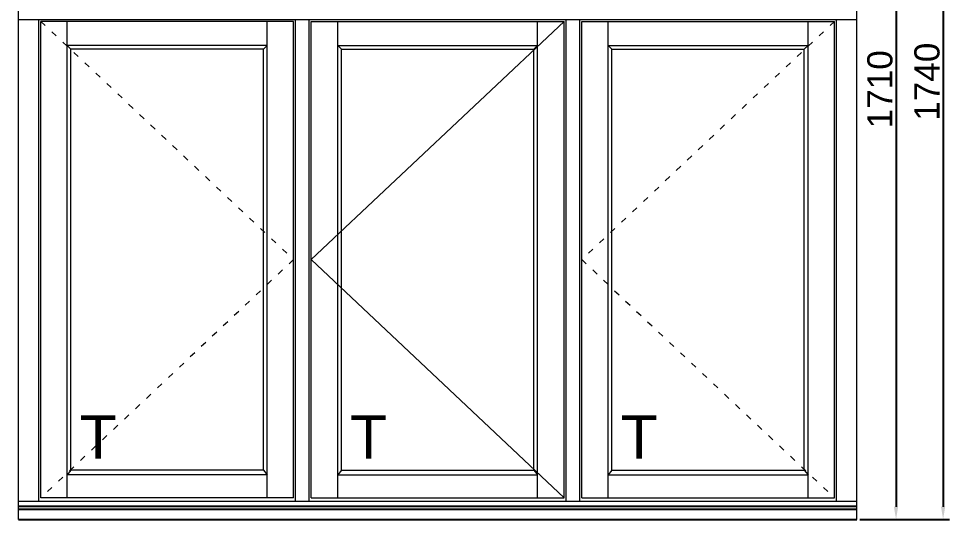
# Model space of a CAD drawing. Header units: millimetres. Extents: x 0 to 182016, y 11 to 3710.
# Drawn here: x 75308 to 77157, y 1049 to 2045 of the extents above; entities that cross this region are included whole.
import ezdxf

# ---------------------------------------------------------------- set-up
doc = ezdxf.new("R2010")
doc.units = ezdxf.units.MM
doc.linetypes.add('ACAD_ISO03W100', pattern=[30, 12, -18])
doc.layers.add('FIX varčių lankst.', color=170, linetype='TRACKS', lineweight=13)
doc.layers.add('Matmenys', color=10, linetype='Continuous', lineweight=20)
doc.styles.get("Standard").update_dxf_attribs({"font": 'arial.ttf'})
doc.linetypes.add('TRACKS', pattern='A,3.81,[130,ltypeshp.shx,S=6.35,R=0,X=0,Y=0],3.81', length=7.62)
doc.dimstyles.new('Padidinti matmenys', dxfattribs={"dimscale": 10, "dimtxt": 5, "dimasz": 2.5, "dimexe": 1.25, "dimexo": 0.625, "dimtad": 1, "dimdec": 1, "dimtxsty": 'Standard', "dimcen": 2.5, "dimadec": 0, "dimazin": 0, "dimtfac": 1, "dimtdec": 1, "dimtmove": 0, "dimatfit": 3, "dimfxl": 1, "dimarcsym": 0})

# ---------------------------------------------------------------- blocks, each defined once
blk = doc.blocks.new('*D2099')
at = {"color": 0, "lineweight": -2, "ltscale": 0.1, "transparency": 16777216}
for p, q in [((76979.4, 2759.5), (77063.8, 2759.5)), ((77051.3, 2734.5), (77051.3, 1074.4)), ((76979.4, 1049.4), (77063.8, 1049.4))]:
    blk.add_line(p, q, dxfattribs=at)
at = {"color": 0, "ltscale": 0.1, "transparency": 16777216}
for points in [[(77047.1, 2734.5), (77055.5, 2734.5), (77051.3, 2759.5)], [(77047.1, 1074.4), (77055.5, 1074.4), (77051.3, 1049.4)]]:
    blk.add_solid(points, dxfattribs=at)
at = {"layer": 'Defpoints', "color": 0, "ltscale": 0.1, "transparency": 16777216}
for p in [(76973.2, 2759.5), (76973.2, 1049.4), (77051.3, 1049.4)]:
    blk.add_point(p, dxfattribs=at)
at = {"color": 0, "ltscale": 0.1, "transparency": 16777216, "insert": (77019.5, 1904.4), "char_height": 50, "attachment_point": 5, "rotation": 90}
blk.add_mtext('1710', dxfattribs=at)
blk = doc.blocks.new('*D2100')
at = {"color": 0, "lineweight": -2, "ltscale": 0.1, "transparency": 16777216}
for p, q in [((76979.4, 2789.5), (77157.3, 2789.5)), ((77144.8, 2764.5), (77144.8, 1074.4)), ((76979.4, 1049.4), (77157.3, 1049.4))]:
    blk.add_line(p, q, dxfattribs=at)
at = {"color": 0, "ltscale": 0.1, "transparency": 16777216}
for points in [[(77140.6, 2764.5), (77148.9, 2764.5), (77144.8, 2789.5)], [(77140.6, 1074.4), (77148.9, 1074.4), (77144.8, 1049.4)]]:
    blk.add_solid(points, dxfattribs=at)
at = {"layer": 'Defpoints', "color": 0, "ltscale": 0.1, "transparency": 16777216}
for p in [(76973.2, 2789.5), (76973.2, 1049.4), (77144.8, 1049.4)]:
    blk.add_point(p, dxfattribs=at)
at = {"color": 0, "ltscale": 0.1, "transparency": 16777216, "insert": (77113, 1919.4), "char_height": 50, "attachment_point": 5, "rotation": 90}
blk.add_mtext('1740', dxfattribs=at)

msp = doc.modelspace()

# ---------------------------------------------------------------- linework, layer by layer
at = {"lineweight": 5}
for p, q in [((75308.1810298, 1049.4216153), (75308.1810298, 2759.4520644)), ((76973.1581825, 1049.4216153), (76973.1581825, 2759.4520644)), ((75308.1810298, 2043.4266087), (76973.1581825, 2043.4266087)), ((75348.1810306, 1084.7714437), (75348.1810306, 2043.4266087)), ((75854.4865936, 2039.4266087), (75352.1810306, 2039.4266087)), ((75352.1810306, 1092.2216153), (75352.1810306, 2039.4266087)), ((75404.8639359, 1092.2216153), (75404.8639359, 2039.4266087)), ((75801.8036879, 1092.2216153), (75801.8036879, 2039.4266087)), ((75854.4865936, 1092.2216153), (75854.4865936, 2039.4266087)), ((75858.4865937, 1084.7714437), (75858.4865937, 2043.4266087)), ((75885.4865937, 1084.7714437), (75885.4865937, 2043.4266087)), ((75889.4865933, 2039.4266087), (76391.7921571, 2039.4266087)), ((75889.4865937, 1092.2216153), (75889.4865937, 2039.4266087)), ((75942.1694994, 1092.2216153), (75942.1694994, 2039.4266087)), ((76339.1092514, 1092.2216153), (76339.1092514, 2039.4266087)), ((76391.7921571, 1092.2216153), (76391.7921571, 2039.4266087)), ((76395.7921571, 1084.7714437), (76395.7921571, 2043.4266087)), ((76422.7921571, 1084.7714437), (76422.7921571, 2043.4266087)), ((76426.7921571, 1092.2216153), (76426.7921571, 2039.4266087)), ((76426.7921571, 2039.4266087), (76929.0977202, 2039.4266087)), ((76479.4750628, 1092.2216153), (76479.4750628, 2039.4266087)), ((76876.4148149, 1092.2216153), (76876.4148149, 2039.4266087)), ((76929.0977202, 1092.2216153), (76929.0977202, 2039.4266087)), ((76933.0977202, 1084.7714437), (76933.0977202, 2043.4266087)), ((75801.8036879, 1991.743703), (75404.8639359, 1991.743703)), ((75404.8639359, 1991.743703), (75412.1810302, 1984.4266087)), ((75794.4865936, 1984.4266087), (75412.1810302, 1984.4266087)), ((75412.1810302, 1147.2216153), (75412.1810302, 1984.4266087)), ((75801.8036879, 1991.743703), (75794.4865936, 1984.4266087)), ((75794.4865936, 1147.2216153), (75794.4865936, 1984.4266087)), ((75942.1694993, 1991.743703), (76339.1092514, 1991.743703)), ((75942.1694994, 1991.743703), (75949.4865937, 1984.4266087)), ((75949.4865937, 1984.4266087), (76331.7921571, 1984.4266087)), ((75949.4865937, 1147.2216153), (75949.4865937, 1984.4266087)), ((76339.1092514, 1991.743703), (76331.7921571, 1984.4266087)), ((76331.7921571, 1147.2216153), (76331.7921571, 1984.4266087)), ((76479.4750628, 1991.743703), (76486.7921571, 1984.4266087)), ((76479.4750628, 1991.743703), (76876.4148149, 1991.743703)), ((76486.7921571, 1147.2216153), (76486.7921571, 1984.4266087)), ((76486.7921571, 1984.4266087), (76869.0977205, 1984.4266087)), ((76876.4148149, 1991.743703), (76869.0977205, 1984.4266087)), ((76869.0977205, 1147.2216153), (76869.0977205, 1984.4266087)), ((75412.1810302, 1147.2216153), (75404.8639359, 1138.2402415)), ((75794.4865936, 1147.2216153), (75412.1810302, 1147.2216153)), ((75794.4865936, 1147.2216153), (75801.8036879, 1138.2402415)), ((75949.4865937, 1147.2216153), (75942.1694994, 1138.2402415)), ((75949.4865937, 1147.2216153), (76331.7921571, 1147.2216153)), ((76331.7921571, 1147.2216153), (76339.1092514, 1138.2402415)), ((76486.7921571, 1147.2216153), (76479.4750628, 1138.2402415)), ((76486.7921571, 1147.2216153), (76869.0977205, 1147.2216153)), ((76869.0977205, 1147.2216153), (76876.4148149, 1138.2402415)), ((75801.8036879, 1138.2402415), (75404.8639359, 1138.2402415)), ((75942.1694993, 1138.2402415), (76339.1092514, 1138.2402415)), ((76479.4750628, 1138.2402415), (76876.4148149, 1138.2402415)), ((75854.4865936, 1092.2216153), (75352.1810306, 1092.2216153)), ((75889.4865933, 1092.2216153), (76391.7921571, 1092.2216153)), ((76426.7921571, 1092.2216153), (76929.0977202, 1092.2216153)), ((76973.1581825, 1084.7714437), (75308.1810298, 1084.7714437))]:
    msp.add_line(p, q, dxfattribs=at)
at = {"linetype": 'ACAD_ISO03W100', "lineweight": 5}
for p, q in [((75352.1810302, 2039.4266087), (75854.4865936, 1565.824112)), ((76929.0977205, 2039.4266087), (76426.7921571, 1565.824112)), ((75854.4865936, 1565.824112), (75352.1810302, 1092.2216153)), ((76426.7921571, 1565.824112), (76929.0977205, 1092.2216153))]:
    msp.add_line(p, q, dxfattribs=at)
at = {"ltscale": 0.1}
for p, q in [((75308.1810298, 1075.9938855), (76973.1581825, 1075.9938855)), ((75308.1810298, 1070.0386086), (76973.1581825, 1070.0386086)), ((75308.1810298, 1049.4216153), (76973.1581825, 1049.4216153))]:
    msp.add_line(p, q, dxfattribs=at)
at = {"layer": 'FIX varčių lankst.', "lineweight": 0, "ltscale": 4}
for p, q in [((76391.7921574, 2039.4266087), (75889.4865937, 1565.824112)), ((75889.4865937, 1565.824112), (76391.7921574, 1092.2216153))]:
    msp.add_line(p, q, dxfattribs=at)

# ---------------------------------------------------------------- texts
at = {"layer": 'Matmenys', "color": 0}
for p in [(75429.4362463, 1170.0751524), (75966.7418098, 1170.0751524), (76504.0473732, 1170.0751524)]:
    msp.add_text('T', height=86.4, dxfattribs=at).set_placement(p)

# ---------------------------------------------------------------- dimensions: what is measured, and where the dimension line sits
at = {"color": 1, "ltscale": 0.1}
for base, p1, picture, middle in [((77144.7623734, 1049.4216153), (76973.1581825, 2789.4520644), '*D2100', (77112.9837241, 1919.4368398)), ((77051.2877167, 1049.4216153), (76973.1581825, 2759.4520644), '*D2099', (77019.5090673, 1904.4368398))]:
    dim = msp.add_linear_dim(base=base, p1=p1, p2=(76973.1581825, 1049.4216153), angle=90, dimstyle='Padidinti matmenys', dxfattribs=at)
    dim.commit()
    dim.dimension.update_dxf_attribs({"geometry": picture, "text_midpoint": middle})

doc.saveas('drawing.dxf')
